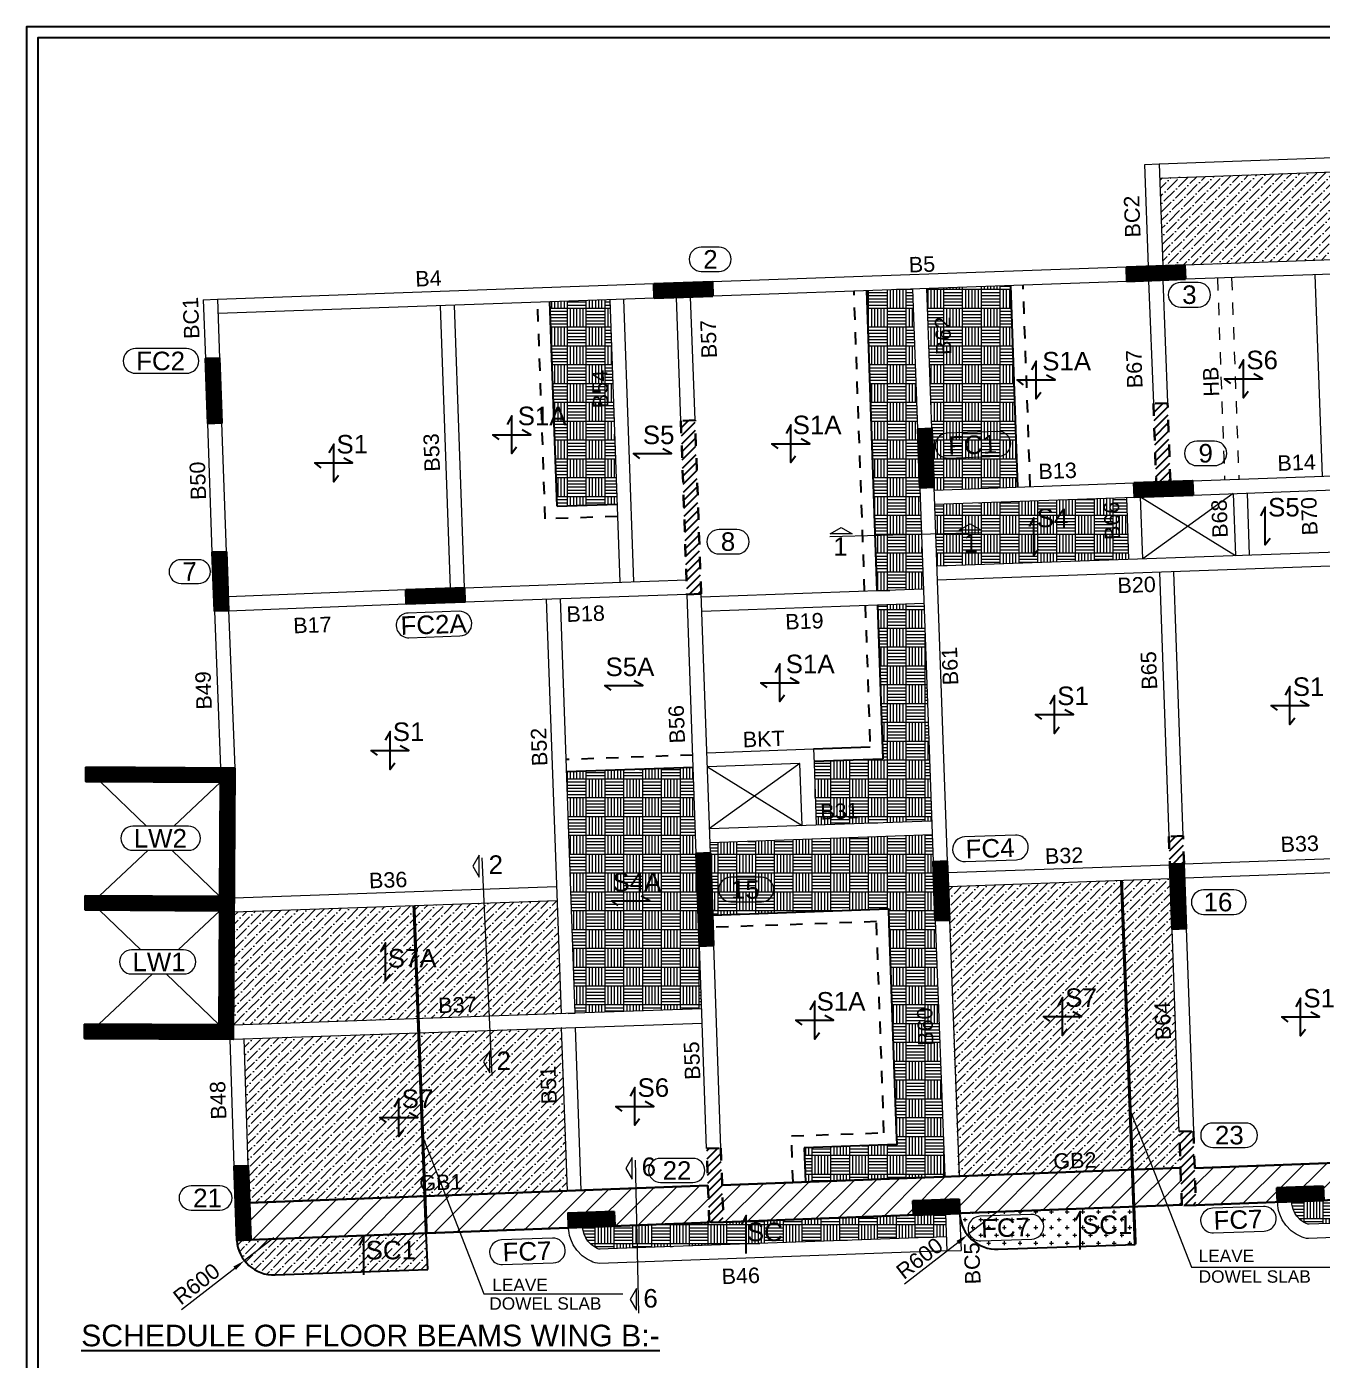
# Model space of a CAD drawing. Header units: millimetres. Extents: x 35733 to 123434, y 0 to 53631.
# Drawn here: x 47323 to 68310, y 32036 to 53631 of the extents above; entities that cross this region are included whole.
import ezdxf
from ezdxf.enums import TextEntityAlignment as Align

# ---------------------------------------------------------------- set-up
doc = ezdxf.new("R2010")
doc.units = ezdxf.units.MM
doc.header["$LTSCALE"] = 100
doc.linetypes.add('Hidden', pattern=[4, 2, -2])
for name, color, linetype, lineweight in [('BEAM', 191, 'Continuous', 20), ('BEAM NO (H)', 121, 'Continuous', 20), ('BEAM NO (V)', 121, 'Continuous', 20), ('COL HATCH', 67, 'Continuous', 25), ('colno', 11, 'Continuous', 15), ('COLUMN', 84, 'Continuous', 30), ('DIM', 8, 'Continuous', 13), ('GIRDER BEAM', 4, 'Continuous', 30), ('HATCH', 251, 'Continuous', 9), ('HATCH LIGHT_MOFA', 253, 'Continuous', 0), ('HATCH_LIGHT_MOFA', 251, 'Continuous', 0), ('MAIN TEXT', 6, 'Continuous', 25), ('PARAPET MOFA', 240, 'Continuous', 25), ('sec', 2, 'Continuous', 13), ('SLAB', 1, 'Continuous', 25), ('SLAB MARK', 241, 'Continuous', 25), ('SLAB NO', 52, 'Continuous', 25), ('SUNK', 251, 'Continuous', 0), ('TEXT', 255, 'Continuous', 25), ('void', 45, 'Continuous', 18)]:
    doc.layers.add(name, color=color, linetype=linetype, lineweight=lineweight)
doc.styles.add('ARIAL', font='arial.ttf')
doc.dimstyles.new('100', dxfattribs={"dimscale": 100, "dimtxt": 2.5, "dimasz": 2, "dimexe": 0.5, "dimexo": 0.5, "dimgap": 0.5, "dimtad": 1, "dimdec": 0, "dimzin": 3, "dimdsep": 46, "dimtxsty": 'ARIAL', "dimblk1": 'OBLIQUE', "dimblk2": 'OBLIQUE', "dimcen": 0, "dimdle": 1, "dimclrd": 256, "dimclre": 256, "dimclrt": 7, "dimadec": 0, "dimazin": 0, "dimtfac": 1, "dimtdec": 0, "dimtmove": 0, "dimatfit": 3, "dimfxl": 1, "dimtolj": 1, "dimtzin": 0, "dimlwd": -1, "dimlwe": -1, "dimarcsym": 0})
doc.dimstyles.new('SBC-50', dxfattribs={"dimscale": 50, "dimtxt": 2, "dimasz": 2, "dimexe": 0.5, "dimexo": 0.5, "dimgap": 0.5, "dimtad": 1, "dimdec": 0, "dimzin": 3, "dimdsep": 46, "dimtxsty": 'ARIAL', "dimblk1": 'OBLIQUE', "dimblk2": 'OBLIQUE', "dimcen": 0, "dimdle": 1, "dimclrd": 256, "dimclre": 256, "dimclrt": 7, "dimadec": 0, "dimazin": 0, "dimtfac": 1, "dimtdec": 0, "dimtmove": 0, "dimatfit": 3, "dimfxl": 1, "dimtolj": 1, "dimtzin": 0, "dimlwd": -1, "dimlwe": -1, "dimarcsym": 0})
pattern_1 = [(45, (2326665.19, -1813850.84), (50.5139407, 185.2177825), [238.125, -47.625, 0, -47.625])]
pattern_2 = [(44.6854249, (2573225.71, 219193.704), (-10.04716808, 10.15810365), [])]
pattern_3 = [(44.684425, (2562249.75, 202881.703), (-10.0469908, 10.15827899), [])]
pattern_4 = [(45, (386461.065, 98726.835), (-10.60660172, 10.60660172), [])]
pattern_5 = [(45, (340174.65, 222026.79), (-67.351921, 67.351921), [])]

# ---------------------------------------------------------------- blocks, each defined once
blk = doc.blocks.new('222')
at = {"layer": 'COL HATCH', "lineweight": 0}
h = blk.add_hatch(dxfattribs=at)
h.set_pattern_fill('ANSI31', color=256, scale=4.5, angle=359.6854)
h.set_pattern_definition(pattern_2)
h.paths.add_polyline_path([(3256021, 373843), (3256970, 373877), (3256978, 373647), (3256029, 373613)])
h = blk.add_hatch(dxfattribs=at)
h.set_pattern_fill('ANSI31', color=256, scale=4.5, angle=359.6854)
h.set_pattern_definition(pattern_2)
h.paths.add_polyline_path([(3248366, 373572), (3249315, 373605), (3249323, 373375), (3248374, 373342)])
h = blk.add_hatch(dxfattribs=at)
h.set_pattern_fill('ANSI31', color=256, scale=4.5, angle=359.6854)
h.set_pattern_definition(pattern_2)
h.paths.add_polyline_path([(3256144, 370351), (3257094, 370384), (3257102, 370154), (3256152, 370121)])
h = blk.add_hatch(dxfattribs=at)
h.set_pattern_fill('ANSI31', color=256, scale=4.5, angle=359.6844)
h.set_pattern_definition(pattern_3)
h.paths.add_polyline_path([(3241445, 369237), (3241215, 369229), (3241249, 368279), (3241478, 368287)])
h = blk.add_hatch(dxfattribs=at)
h.set_pattern_fill('ANSI31', color=256, scale=4.5, angle=359.6844)
h.set_pattern_definition(pattern_3)
h.paths.add_polyline_path([(3241338, 363653), (3239158, 363665), (3239157, 363435), (3241337, 363423), (3241326, 361573), (3239146, 361585), (3239145, 361355), (3241555, 361342), (3241579, 365732), (3239169, 365745), (3239168, 365515), (3241348, 365503)])
h = blk.add_hatch(dxfattribs=at)
h.set_pattern_fill('ANSI31', color=256, scale=4.5, angle=359.6854)
h.set_pattern_definition(pattern_2)
h.paths.add_polyline_path([(3249106, 362851), (3249336, 362859), (3249283, 364358), (3249053, 364350)])
h = blk.add_hatch(dxfattribs=at)
h.set_pattern_fill('ANSI31', color=256, scale=4.5, angle=359.6854)
h.set_pattern_definition([(44.6854249, (2580880.555, 219468.954), (-10.04716808, 10.15810365), [])])
h.paths.add_polyline_path([(3256761, 363126), (3256991, 363135), (3256954, 364184), (3256724, 364176)])
h = blk.add_hatch(dxfattribs=at)
h.set_pattern_fill('ANSI31', color=256, scale=4.5, angle=359.6844)
h.set_pattern_definition(pattern_3)
h.paths.add_polyline_path([(3241798, 359293), (3241568, 359285), (3241610, 358085), (3241840, 358094)])
at = {"layer": 'COLUMN'}
for p, q in [((3256021, 373843, 0), (3256970, 373877, 0)), ((3256029, 373613, 0), (3256021, 373843, 0)), ((3256970, 373877, 0), (3256978, 373647, 0)), ((3248366, 373572, 0), (3249315, 373605, 0)), ((3249315, 373605, 0), (3249323, 373375, 0)), ((3256978, 373647, 0), (3256029, 373613, 0)), ((3248374, 373342, 0), (3248366, 373572, 0)), ((3249323, 373375, 0), (3248374, 373342, 0)), ((3249283, 364358, 0), (3249053, 364350, 0)), ((3249053, 364350, 0), (3249106, 362851, 0)), ((3249336, 362859, 0), (3249283, 364358, 0)), ((3249106, 362851, 0), (3249336, 362859, 0))]:
    blk.add_line(p, q, dxfattribs=at)
for points, elevation in [([(3256144, 370351), (3257094, 370384), (3257102, 370154), (3256152, 370121)], -11196), ([(3241215, 369229), (3241445, 369237), (3241478, 368287), (3241249, 368279)], -11196), ([(3256761, 363126), (3256991, 363135), (3256954, 364184), (3256724, 364176)], 0), ([(3241568, 359285), (3241797, 359293), (3241840, 358094), (3241610, 358085)], -11197)]:
    blk.add_lwpolyline(points, close=True, dxfattribs=dict(at, elevation=elevation))
at = {"layer": 'COLUMN', "elevation": -11198}
blk.add_lwpolyline([(3241338, 363653), (3239158, 363665), (3239157, 363435), (3241337, 363423), (3241326, 361573), (3239146, 361585), (3239145, 361355), (3241555, 361342), (3241579, 365732), (3239169, 365745), (3239168, 365515), (3241348, 365503), (3241338, 363653), (3239158, 363665), (3239157, 363435), (3241337, 363423)], dxfattribs=at)
blk = doc.blocks.new('888')
at = {"layer": 'COL HATCH'}
h = blk.add_hatch(dxfattribs=at)
h.set_pattern_fill('ANSI31', color=256, scale=120)
h.set_pattern_definition(pattern_4)
h.paths.add_polyline_path([(3241334, 372371), (3241104, 372363), (3241141, 371313), (3241371, 371322)])
h = blk.add_hatch(dxfattribs=at)
h.set_pattern_fill('ANSI31', color=256, scale=120)
h.set_pattern_definition([(45, (386470.925, 98448.862), (-10.60660172, 10.60660172), [])])
h.paths.add_polyline_path([(3252871, 371230), (3252642, 371222), (3252675, 370273), (3252905, 370281)])
h = blk.add_hatch(dxfattribs=at)
h.set_pattern_fill('ANSI31', color=256, scale=120)
h.set_pattern_definition(pattern_4)
h.paths.add_polyline_path([(3244349, 368619), (3245298, 368653), (3245306, 368423), (3244357, 368390)])
h = blk.add_hatch(dxfattribs=at)
h.set_pattern_fill('ANSI31', color=256, scale=120)
h.set_pattern_definition([(45, (386470.814, 98452.008), (-10.60660172, 10.60660172), [])])
h.paths.add_polyline_path([(3253120, 364223), (3253154, 363273), (3252924, 363265), (3252890, 364215)])
h = blk.add_hatch(dxfattribs=at)
h.set_pattern_fill('ANSI31', color=256, scale=120)
h.set_pattern_definition([(45, (382981.92, 88607.728), (-10.60660172, 10.60660172), [])])
h.paths.add_polyline_path([(3258460, 358934), (3259209, 358961), (3259218, 358731), (3258468, 358704)])
h = blk.add_hatch(dxfattribs=at)
h.set_pattern_fill('ANSI31', color=256, scale=120)
h.set_pattern_definition([(45, (377086.21, 88398.601), (-10.60660172, 10.60660172), [])])
h.paths.add_polyline_path([(3252564, 358725), (3253314, 358752), (3253322, 358522), (3252572, 358495)])
h = blk.add_hatch(dxfattribs=at)
h.set_pattern_fill('ANSI31', color=256, scale=120)
h.set_pattern_definition([(45, (371499.723, 88200.443), (-10.60660172, 10.60660172), [])])
h.paths.add_polyline_path([(3246978, 358527), (3247727, 358553), (3247735, 358324), (3246986, 358297)])
at = {"layer": 'COLUMN', "color": 2}
for points, elevation in [([(3241104, 372363), (3241334, 372371), (3241371, 371322), (3241141, 371313)], -11196), ([(3252642, 371222), (3252871, 371230), (3252905, 370281), (3252675, 370273)], -11196), ([(3244349, 368619), (3245298, 368653), (3245306, 368423), (3244357, 368390)], -11196), ([(3253120, 364223), (3253154, 363273), (3252924, 363265), (3252890, 364215)], -11196), ([(3259209, 358961), (3258460, 358934), (3258468, 358704), (3259218, 358731)], 0), ([(3253314, 358752), (3252564, 358725), (3252572, 358495), (3253322, 358522)], 0), ([(3247727, 358553), (3246978, 358527), (3246986, 358297), (3247735, 358324)], 0)]:
    blk.add_lwpolyline(points, close=True, dxfattribs=dict(at, elevation=elevation))
blk = doc.blocks.new('22')
at = {"layer": 'COL HATCH', "ltscale": 0.001}
h = blk.add_hatch(dxfattribs=at)
h.set_pattern_fill('ANSI31', color=99, scale=30, style=0)
h.set_pattern_definition([(45, (363660.48, 226028.7), (-67.351921, 67.351921), [])])
h.paths.add_polyline_path([(3279685, 374686), (3279576, 374682), (3279584, 374452), (3279693, 374456)])
h = blk.add_hatch(dxfattribs=at)
h.set_pattern_fill('ANSI31', color=99, scale=30, style=0)
h.set_pattern_definition(pattern_5)
h.paths.add_polyline_path([(3256504, 370363), (3256734, 370371), (3256689, 371644), (3256459, 371636)])
h = blk.add_hatch(dxfattribs=at)
h.set_pattern_fill('ANSI31', color=99, scale=30, style=0)
h.set_pattern_definition(pattern_5)
h.paths.add_polyline_path([(3248904, 368544), (3249134, 368552), (3249034, 371365), (3248805, 371357)])
h = blk.add_hatch(dxfattribs=at)
h.set_pattern_fill('ANSI31', color=99, scale=30, style=0)
h.set_pattern_definition([(45, (340395.37, 215839.33), (-67.351921, 67.351921), [])])
h.paths.add_polyline_path([(3256725, 364176), (3256955, 364184), (3256939, 364634), (3256709, 364625)])
h = blk.add_hatch(dxfattribs=at)
h.set_pattern_fill('ANSI31', color=99, scale=30, style=0)
h.set_pattern_definition(pattern_5)
h.paths.add_polyline_path([(3256878, 359848), (3257107, 359856), (3257150, 358657), (3256920, 358649)])
h = blk.add_hatch(dxfattribs=at)
h.set_pattern_fill('ANSI31', color=99, scale=30, style=0)
h.set_pattern_definition(pattern_5)
h.paths.add_polyline_path([(3249223, 359573), (3249452, 359581), (3249495, 358382), (3249265, 358374)])
at = {"layer": 'COLUMN', "linetype": 'Hidden'}
for p, q in [((3249034, 371365, 0), (3248805, 371357, 0)), ((3248805, 371357, 0), (3248904, 368544, 0)), ((3249134, 368552, 0), (3249034, 371365, 0)), ((3249223, 359573, 0), (3249452, 359581, 0)), ((3249265, 358374, 0), (3249223, 359573, 0)), ((3249452, 359581, 0), (3249495, 358382, 0)), ((3249495, 358382, 0), (3249265, 358374, 0))]:
    blk.add_line(p, q, dxfattribs=at)
at = {"layer": 'COLUMN'}
blk.add_line((3248904, 368544, 0), (3249134, 368552, 0), dxfattribs=at)
at = {"layer": 'COLUMN', "linetype": 'Hidden'}
for points, elevation in [([(3279685, 374686), (3279576, 374682), (3279584, 374452), (3279693, 374456)], -11196), ([(3256504, 370363), (3256734, 370371), (3256689, 371644), (3256459, 371636)], -11196), ([(3256725, 364176), (3256955, 364184), (3256939, 364634), (3256709, 364625)], 0), ([(3256878, 359848), (3257107, 359856), (3257150, 358657), (3256920, 358649)], 0)]:
    blk.add_lwpolyline(points, close=True, dxfattribs=dict(at, elevation=elevation))
blk = doc.blocks.new('_Oblique')
at = {"color": 0, "linetype": 'ByBlock', "lineweight": -2}
blk.add_line((-0.5, -0.5), (0.5, 0.5), dxfattribs=at)
blk = doc.blocks.new('*D88')
at = {"layer": 'Defpoints', "color": 0, "transparency": 16777216}
for p in [(51325, 34021, -5360), (50851, 33652, -5360)]:
    blk.add_point(p, dxfattribs=at)
at = {"layer": 'DIM', "transparency": 16777216}
for p, q in [((51325, 34021), (50851, 33652)), ((49831, 32859), (50693, 33529))]:
    blk.add_line(p, q, dxfattribs=at)
blk.add_solid([(50672, 33555), (50713, 33502), (50851, 33652)], dxfattribs=at)
at = {"layer": 'DIM', "color": 7, "transparency": 16777216, "insert": (50074, 33273), "char_height": 250, "attachment_point": 5, "rotation": 37.8544, "style": 'ARIAL'}
blk.add_mtext('\\A1;R600', dxfattribs=at)
blk = doc.blocks.new('*D90')
at = {"layer": 'Defpoints', "color": 0, "transparency": 16777216}
for p in [(63038, 34436, -5360), (62563, 34067, -5360)]:
    blk.add_point(p, dxfattribs=at)
at = {"layer": 'DIM', "transparency": 16777216}
for p, q in [((63038, 34436), (62563, 34067)), ((61544, 33275), (62405, 33944))]:
    blk.add_line(p, q, dxfattribs=at)
blk.add_solid([(62384, 33971), (62425, 33918), (62563, 34067)], dxfattribs=at)
at = {"layer": 'DIM', "color": 7, "transparency": 16777216, "insert": (61786, 33688), "char_height": 250, "attachment_point": 5, "rotation": 37.8544, "style": 'ARIAL'}
blk.add_mtext('\\A1;R600', dxfattribs=at)

msp = doc.modelspace()

# ---------------------------------------------------------------- hatches: boundary and pattern name
h = msp.add_hatch()
h.set_pattern_fill('ANSI31', color=256)
h.paths.add_polyline_path([(60127.5, 40701.8), (60112.5, 41123.5), (60810, 41148.2), (60825, 40726.6)], flags=9)
at = {"layer": 'GIRDER BEAM', "lineweight": 20}
h = msp.add_hatch(dxfattribs=at)
h.set_pattern_fill('ANSI31', color=150, scale=2000)
h.set_pattern_definition([(45, (-343744.44, 277880.2), (-176.7767, 176.7767), [])])
h.paths.add_polyline_path([(66242.3, 35150), (73667.1, 35430.2), (73689.5, 34830.7), (66264.8, 34550.4)])
h = msp.add_hatch(dxfattribs=at)
h.set_pattern_fill('ANSI31', color=150, scale=2000)
h.set_pattern_definition([(45, (-351399.25, 277604.96), (-176.7767, 176.7767), [])])
h.paths.add_polyline_path([(58588.7, 34874.8), (66012.3, 35155), (66034.3, 34555.4), (58609.9, 34275.2)])
h = msp.add_hatch(dxfattribs=at)
h.set_pattern_fill('ANSI31', color=150, scale=2000)
h.set_pattern_definition([(45, (-359054.22, 277316.55), (-176.7767, 176.7767), [])])
h.paths.add_polyline_path([(50933.7, 34586.4), (58357.4, 34866.6), (58380, 34267), (50955, 33986.8)])
at = {"layer": 'HATCH'}
h = msp.add_hatch(dxfattribs=at)
h.set_pattern_fill('CROSS', color=256, scale=20, style=0)
h.set_pattern_definition([(0, (-3246746.24, 1806599.51), (127, 127), [63.5, -190.5]), (90, (-3246714.5, 1806567.76), (-127, 127), [63.5, -190.5])])
edge = h.paths.add_edge_path()
edge.add_line((65256.3, 34526), (62436.9, 34414.9))
edge.add_arc((63037.2, 34435.3), 600.7, 181.94377, 270.03484)
edge.add_line((63037.6, 33834.6), (65279.4, 33913.8))
edge.add_line((65279.4, 33913.8), (65256.3, 34526))
at = {"layer": 'HATCH LIGHT_MOFA'}
h = msp.add_hatch(dxfattribs=at)
h.set_pattern_fill('ANSI36', color=256, scale=30)
h.set_pattern_definition(pattern_1)
h.paths.add_polyline_path([(73098.9, 51443.3), (65676.7, 51180), (65727.2, 49760.9), (73149.4, 50024.2)])
h = msp.add_hatch(dxfattribs=at)
h.set_pattern_fill('ANSI36', color=256, scale=30)
h.set_pattern_definition(pattern_1)
h.paths.add_polyline_path([(65846.5, 39831.8), (62249.3, 39704.1), (62414.4, 35023.3), (66011.7, 35150.9)])
h = msp.add_hatch(dxfattribs=at)
h.set_pattern_fill('ANSI36', color=256, scale=30)
h.paths.add_polyline_path([(53596.3, 39399.1), (50681.4, 39296.9), (50671.4, 37465.2), (53665.4, 37569.5)])
h.paths.add_polyline_path([(55913.8, 39480.3), (54730.6, 39438.8), (54812.4, 37609.4), (55979.2, 37650.1)])
h.paths.add_polyline_path([(54730.6, 39438.8), (53596.3, 39399.1), (53665.4, 37569.5), (54812.4, 37609.4)])
h.paths.add_polyline_path([(53094.3, 38314.6), (54042.1, 38314.6), (54042.1, 38780), (53094.3, 38780)], flags=9)
h.paths.add_polyline_path([(53931.3, 37586.2), (54680, 37612.8), (54666.4, 37995.7), (53917.7, 37969.2)], flags=24)
h = msp.add_hatch(dxfattribs=at)
h.set_pattern_fill('ANSI36', color=256, scale=30)
h.set_pattern_definition([(45, (13951.06, 8288.88), (50.51394, 185.21778), [238.125, -47.625, 0, -47.625])])
h.paths.add_polyline_path([(55981.5, 37419.9), (50847.3, 37242.8), (50933.7, 34586.5), (56075.1, 34780.7)])
h = msp.add_hatch(dxfattribs=at)
h.set_pattern_fill('ANSI36', color=256, scale=30)
edge = h.paths.add_edge_path()
edge.add_line((53796.6, 34094), (50725.5, 33978.6))
edge.add_arc((51325.5, 34020.6), 601.4, 184.00179, 193.52808)
edge.add_arc((51325.5, 34020.6), 601.4, 193.52808, 213.34502)
edge.add_arc((51325.5, 34020.6), 601.4, 213.34502, 242.68825)
edge.add_arc((51325.5, 34020.6), 601.4, 242.68825, 262.50519)
edge.add_arc((46102.1, 232915.4), 199557.5, 271.477357, 272.216113)
edge.add_line((53818.7, 33507.2), (53796.6, 34094))
at = {"layer": 'HATCH_LIGHT_MOFA'}
h = msp.add_hatch(dxfattribs=at)
h.set_pattern_fill('AR-PARQ1', color=256)
h.paths.add_polyline_path([(61675.6, 49387.3), (60926.7, 49360.7), (61099.4, 44493.8), (61848.3, 44520.6)])
h = msp.add_hatch(dxfattribs=at)
h.set_pattern_fill('AR-PARQ1', color=256)
h.paths.add_polyline_path([(63264.2, 49439.7), (61905.9, 49391.5), (62022.6, 46128), (63379.9, 46176.5)])
h = msp.add_hatch(dxfattribs=at)
h.set_pattern_fill('AR-PARQ1', color=256)
edge = h.paths.add_edge_path()
edge.add_line((55799.4, 49174.9), (55916.8, 45866.4))
edge.add_line((55916.8, 45866.4), (56885.6, 45900.7))
edge.add_line((56885.6, 45900.7), (56768.3, 49209.2))
edge.add_line((56768.3, 49209.2), (55799.4, 49174.8))
h = msp.add_hatch(dxfattribs=at)
h.set_pattern_fill('AR-PARQ1', color=256)
h.paths.add_polyline_path([(62029.8, 45898.1), (65136.4, 46009.1), (65171.9, 45006.7), (62064.2, 44901.7)])
h = msp.add_hatch(dxfattribs=at)
h.set_pattern_fill('AR-PARQ1', color=256)
h.paths.add_polyline_path([(61981.4, 40772.8), (61856.6, 44290.7), (61104.8, 44264), (61193.1, 41775.4), (60075.2, 41735.8), (60076.3, 41705.8), (60111.8, 40706.4)])
h = msp.add_hatch(dxfattribs=at)
h.set_pattern_fill('AR-PARQ1', color=256)
h.paths.add_polyline_path([(58118.8, 41636.4), (56069.4, 41563.7), (56208.1, 37658.8), (58257.4, 37731.5)])
h = msp.add_hatch(dxfattribs=at)
h.set_pattern_fill('AR-PARQ1', color=256)
h.paths.add_polyline_path([(58433.5, 39246), (61281.7, 39347.1), (61417.1, 35529.5), (59917.7, 35476.4), (59938.4, 34925.7), (62195.2, 35010.9), (62038.7, 39158.3), (61989.4, 40542.9), (58392, 40415.3)])
at = {"layer": 'SUNK', "true_color": 0x636466, "transparency": 33554648}
h = msp.add_hatch(dxfattribs=at)
h.set_pattern_fill('AR-PARQ1', color=251, angle=270)
h.set_pattern_definition([(7e-11, (-3118976.24, -329598.38), (304.8, 304.8), [304.8, -304.8]), (7e-11, (-3118976.24, -329649.18), (304.8, 304.8), [304.8, -304.8]), (7e-11, (-3118976.24, -329699.98), (304.8, 304.8), [304.8, -304.8]), (7e-11, (-3118976.24, -329750.78), (304.8, 304.8), [304.8, -304.8]), (7e-11, (-3118976.24, -329801.58), (304.8, 304.8), [304.8, -304.8]), (7e-11, (-3118976.24, -329852.38), (304.8, 304.8), [304.8, -304.8]), (7e-11, (-3118976.24, -329903.18), (304.8, 304.8), [304.8, -304.8]), (270, (-3118671.44, -329598.38), (-304.8, -304.8), [304.8, -304.8]), (270, (-3118620.64, -329598.38), (-304.8, -304.8), [304.8, -304.8]), (270, (-3118569.84, -329598.38), (-304.8, -304.8), [304.8, -304.8]), (270, (-3118519.04, -329598.38), (-304.8, -304.8), [304.8, -304.8]), (270, (-3118468.24, -329598.38), (-304.8, -304.8), [304.8, -304.8]), (270, (-3118417.44, -329598.38), (-304.8, -304.8), [304.8, -304.8]), (270, (-3118366.64, -329598.38), (-304.8, -304.8), [304.8, -304.8])])
h.paths.add_polyline_path([(73703.6, 34441.4), (73690.4, 34810.1), (73172.4, 34791.7), (73172.3, 34794.7), (70095, 34678.6), (69865, 34670.4), (67816.1, 34593.1), (67816.5, 34583.2), (67817.8, 34567.4), (67821.5, 34540.7), (67825.9, 34519.2), (67837, 34481.4), (67864.1, 34420.8), (67897.9, 34369.8), (67957.8, 34308.4), (68004.9, 34275), (68047.5, 34252.8), (68062.3, 34246.7), (68077.8, 34241.4), (68083.9, 34240.2), (68088, 34239.9)])
h = msp.add_hatch(dxfattribs=at)
h.set_pattern_fill('AR-PARQ1', color=251, angle=270)
h.set_pattern_definition([(7e-11, (-3130461.28, -330001.77), (304.8, 304.8), [304.8, -304.8]), (7e-11, (-3130461.28, -330052.57), (304.8, 304.8), [304.8, -304.8]), (7e-11, (-3130461.28, -330103.37), (304.8, 304.8), [304.8, -304.8]), (7e-11, (-3130461.28, -330154.17), (304.8, 304.8), [304.8, -304.8]), (7e-11, (-3130461.28, -330204.97), (304.8, 304.8), [304.8, -304.8]), (7e-11, (-3130461.28, -330255.77), (304.8, 304.8), [304.8, -304.8]), (7e-11, (-3130461.28, -330306.57), (304.8, 304.8), [304.8, -304.8]), (270, (-3130156.48, -330001.77), (-304.8, -304.8), [304.8, -304.8]), (270, (-3130105.68, -330001.77), (-304.8, -304.8), [304.8, -304.8]), (270, (-3130054.88, -330001.77), (-304.8, -304.8), [304.8, -304.8]), (270, (-3130004.08, -330001.77), (-304.8, -304.8), [304.8, -304.8]), (270, (-3129953.28, -330001.77), (-304.8, -304.8), [304.8, -304.8]), (270, (-3129902.48, -330001.77), (-304.8, -304.8), [304.8, -304.8]), (270, (-3129851.68, -330001.77), (-304.8, -304.8), [304.8, -304.8])])
h.paths.add_polyline_path([(62218.6, 34038), (62205.3, 34406.7), (61687.3, 34388.3), (61687.2, 34391.3), (58609.9, 34275.2), (58380, 34267), (56331.1, 34189.7), (56331.4, 34179.8), (56332.7, 34164), (56336.4, 34137.3), (56340.8, 34115.8), (56351.9, 34078), (56379, 34017.5), (56412.9, 33966.4), (56472.8, 33905), (56519.9, 33871.6), (56562.5, 33849.4), (56577.3, 33843.3), (56592.7, 33838), (56598.8, 33836.8), (56603, 33836.5)])

# ---------------------------------------------------------------- linework, layer by layer
at = {"color": 5}
msp.add_lwpolyline([(123434.4, 0), (123434.4, 53630.7), (47323, 53630.7), (47323, 0)], close=True, dxfattribs=at)
at = {"color": 6}
msp.add_lwpolyline([(123254.4, 180), (123254.4, 53450.8), (47503, 53450.8), (47503, 180)], close=True, dxfattribs=at)
at = {"color": 5, "const_width": 50}
for points, elevation in [([(65057.1, 39803.9), (65279.4, 33913.8)], -5360.4), ([(53596.3, 39399.1), (53796.6, 34094)], 5835.6)]:
    msp.add_lwpolyline(points, dxfattribs=dict(at, elevation=elevation))
at = {"layer": 'BEAM'}
for p, q in [((65666.8, 51410.1, 5835.6), (73090.8, 51673.4, 5835.6)), ((65675, 51180.2, 5835.6), (73098.9, 51443.6, 5835.6)), ((72790.6, 50007.7, 5835.6), (66084.8, 49769.9, 5835.6)), ((65135.4, 49736.2, 5835.6), (58430.1, 49498.4, 5835.6)), ((72798.7, 49777.9, 5835.6), (66093, 49540, 5835.6)), ((57480.7, 49464.7, 5835.6), (50414.7, 49213.7, 5835.6)), ((65143.6, 49506.3, 5835.6), (58438.3, 49268.5, 5835.6)), ((65496.6, 49518, -5360.4), (65574.4, 47528.5, -5360.4)), ((65726.4, 49527, -5360.4), (65804.2, 47537.5, -5360.4)), ((68190.5, 49614.4, -5360.4), (68306.2, 46352.3, -5360.4)), ((57919.5, 47249.9, 5835.6), (57848.6, 49247.6, 5835.6)), ((58149.3, 47258.1, 5835.6), (58078.5, 49255.7, 5835.6)), ((61756.5, 47115, -5360.4), (61676, 49383.3, -5360.4)), ((61986.3, 47123.2, -5360.4), (61905.9, 49391.5, -5360.4)), ((50184.7, 49209.9, 5835.6), (50414.6, 49218, 5835.6)), ((50184.7, 49209.9, 5835.6), (50218.6, 48255.9, 5835.6)), ((50414.6, 49218, 5835.6), (50448.4, 48264.1, 5835.6)), ((57488.8, 49234.8, 5835.6), (50422.9, 48983.8, 5835.6)), ((50329.8, 45121.9, -5360.4), (50255.8, 47206.6, -5360.4)), ((50559.7, 45130, -5360.4), (50485.7, 47214.8, -5360.4)), ((66208.5, 46277.3, -5360.4), (73274.4, 46530.5, -5360.4)), ((62021.6, 46127.9, 5835.6), (65259.1, 46243.7, 5835.6)), ((66216.8, 46047.5, -5360.4), (73282.7, 46300.6, -5360.4)), ((61790.1, 46165.6, -5360.4), (62005, 40107.8, -5360.4)), ((62020, 46173.8, -5360.4), (62234.9, 40115.9, -5360.4)), ((62029.8, 45898.1, 5835.6), (65267.3, 46013.8, 5835.6)), ((53462.6, 44512.5, -5360.4), (50584.7, 44398.9, -5360.4)), ((54412.9, 44546.3, -5360.4), (58010.6, 44674.4, -5360.4)), ((61847.1, 44520.5, 5835.6), (58251, 44392.9, 5835.6)), ((53471.7, 44282.7, -5360.4), (50593.8, 44169, -5360.4)), ((54421.1, 44316.4, -5360.4), (58018.8, 44444.6, -5360.4)), ((58168, 40243.3, 5835.6), (58019.3, 44436.7, 5835.6)), ((58397.9, 40251.4, 5835.6), (58249.2, 44444.8, 5835.6)), ((61855.3, 44290.6, 5835.6), (58259.1, 44163.1, 5835.6)), ((50363.5, 44171.5, -5360.4), (50464, 41626.4, -5360.4)), ((50593.3, 44180.6, -5360.4), (50694.3, 41625.2, -5360.4)), ((66068.7, 40077.1, 5835.6), (69666, 40205, 5835.6)), ((66076.8, 39847.2, 5835.6), (69674.1, 39975.1, 5835.6)), ((50682.7, 39527.1, 5835.6), (55905.8, 39710.1, 5835.6)), ((50681.4, 39296.9, 5835.6), (55913.8, 39480.3, 5835.6)), ((62038.7, 39157.8, -5360.4), (62195.2, 35010.9, -5360.4)), ((62268.6, 39166.5, -5360.4), (62425.1, 35019.6, -5360.4)), ((58337.6, 35466.3, 5835.6), (58221.4, 38744.4, 5835.6)), ((58567.5, 35474.4, 5835.6), (58451.2, 38752.5, 5835.6)), ((50682.6, 35178.2, -5361.4), (50617.5, 37235.5, -5361.4)), ((50912.5, 35185.4, -5361.4), (50847.3, 37242.8, -5361.4)), ((73703.6, 34441.4, 5835.6), (68076.7, 34239.5, 5835.6)), ((73711.8, 34211.6, 5835.6), (68085, 34009.7, 5835.6)), ((62218.6, 34038, 5835.6), (56591.7, 33836.1, 5835.6)), ((62226.8, 33808.2, 5835.6), (56599.9, 33606.3, 5835.6)), ((62226.8, 33808.2, 5835.6), (62458.1, 33817, 5835.6))]:
    msp.add_line(p, q, dxfattribs=at)
at = {"layer": 'BEAM', "linetype": 'Hidden'}
for p, q in [((66611.7, 49558.4, 5835.6), (66727.4, 46296, 5835.6)), ((66841.5, 49566.6, 5835.6), (66957.3, 46304.2, 5835.6))]:
    msp.add_line(p, q, dxfattribs=at)
at = {"layer": 'BEAM', "ltscale": 50}
for points, elevation in [([(65495.5, 49749), (65436.8, 51401.6), (65666.6, 51409.8), (65725.3, 49757.1)], 5835.6), ([(54020.8, 49111.5), (54183.1, 44537.9)], 5835.6), ([(54412.9, 44546), (54250.7, 49119.6)], 5835.6), ([(56768.3, 49209.2), (56930.7, 44635.9)], 5835.6), ([(57160.5, 44644.1), (56998.1, 49217.4)], 5835.6), ([(66865.9, 46070.7), (66901.4, 45069.9)], 5835.6), ([(67131.8, 45078), (67096.3, 46079)], 5835.6), ([(62065, 44898.1), (69489.6, 45161.8), (69497.8, 44931.7), (62073.2, 44668)], 5835.6), ([(65672.6, 44795.9), (65672.6, 44795.9), (65824.3, 40518.6)], 5835.6), ([(65939.2, 40522.6), (66054.1, 40526.7), (65902.4, 44804)], 5835.6), ([(55739.9, 44363.2), (55979.2, 37650)], 5835.6), ([(56094.1, 37654.1), (56209, 37658.2), (55969.8, 44371.3)], 5835.6), ([(62241.3, 39934), (65839, 40061.8)], 5835.6), ([(65847.2, 39832), (62249.5, 39704.1)], 5835.6), ([(65992.5, 35741.5), (65992.2, 35741.5), (65875.8, 39019.6), (65876, 39019.6)], 5835.6), ([(66105.9, 39027.7), (66106.1, 39027.8), (66222.5, 35749.7)], 5835.6), ([(56207.4, 37658), (50671.4, 37465.2)], -5362.4), ([(58257.4, 37727.1), (56207.4, 37658.2), (56207.4, 37658.1)], -5362.4), ([(50670.1, 37235.2), (50670.1, 37235.2), (56215.6, 37428.2)], -5362.4), ([(55985.9, 37420), (55981.5, 37419.9), (56076.1, 34780.7), (56191, 34784.8)], -5362.4), ([(56305.9, 34788.9), (56211.4, 37428)], -5362.4), ([(56215.5, 37428.2), (56215.6, 37428), (58265.6, 37497.3)], -5362.4)]:
    msp.add_lwpolyline(points, dxfattribs=dict(at, elevation=elevation))
at = {"layer": 'BEAM', "elevation": 5835.6}
for points in [[(65136.4, 46009.1), (65171.9, 45008.5)], [(65402.3, 45016.7), (65366.8, 46017.3)], [(58340.3, 41874.4), (60068.2, 41935.7)], [(60067.8, 41935.7), (60076.3, 41705.8), (60111.8, 40706.4)], [(59847.1, 41697.7), (58348.5, 41644.5)], [(59882.5, 40698.3), (59847.1, 41697.7)], [(58383.9, 40645.1), (61981.4, 40772.8)], [(61989.4, 40542.9), (58392, 40415.3)], [(68085, 34009.7), (68053.9, 34011.6), (68017.6, 34018.9), (67981.1, 34031.4), (67950.3, 34044.2), (67884.8, 34078.2), (67807.8, 34132.8), (67718.2, 34224.7), (67661.9, 34309.6), (67620.7, 34401.7), (67602.5, 34463.6), (67594.6, 34501.9), (67589.1, 34542.3), (67586.9, 34569.2), (67585.7, 34597.5)], [(68099.3, 34239.2), (68083.9, 34240.2), (68077.8, 34241.4), (68062.3, 34246.7), (68047.5, 34252.8), (68004.9, 34275), (67957.8, 34308.4), (67897.9, 34369.8), (67864.1, 34420.8), (67837, 34481.4), (67825.9, 34519.2), (67821.5, 34540.7), (67817.8, 34567.4), (67816.5, 34583.2), (67815.6, 34605.7)], [(62205.3, 34406.7), (62226.8, 33808.2)], [(62435.2, 34415.5), (62458.1, 33816.5)], [(56599.9, 33606.3), (56568.8, 33608.2), (56532.6, 33615.5), (56496, 33628), (56465.2, 33640.8), (56399.7, 33674.9), (56322.7, 33729.4), (56233.1, 33821.3), (56176.8, 33906.2), (56135.6, 33998.3), (56117.4, 34060.2), (56109.6, 34098.6), (56104, 34139), (56101.8, 34165.8), (56100.8, 34190.2)], [(56614.2, 33835.8), (56598.8, 33836.8), (56592.7, 33838), (56577.3, 33843.3), (56562.5, 33849.4), (56519.9, 33871.6), (56472.8, 33905), (56412.9, 33966.4), (56379, 34017.5), (56351.9, 34078), (56340.8, 34115.8), (56336.4, 34137.3), (56332.7, 34164), (56331.4, 34179.8), (56330.7, 34198.3)]]:
    msp.add_lwpolyline(points, dxfattribs=at)
at = {"layer": 'colno'}
for points, elevation in [([(58249.9, 50059.7, 1), (58249.9, 49668.5), (58538.6, 49668.5, 1), (58538.6, 50059.7)], 11196), ([(66013.4, 49487.6, 1), (66013.4, 49091.1), (66299.9, 49091.1, 1), (66299.9, 49487.6)], 11196), ([(49086.3, 48418.6, 1), (49086.3, 48018.4), (49911.6, 48018.4, 1), (49911.6, 48418.6)], -5360.4), ([(62231.8, 47046.3, 1), (62246, 46646.3), (63070.7, 46675.6, 1), (63056.5, 47075.6)], 5835.6), ([(66276.6, 46919.8, 1), (66276.6, 46523.5), (66563.9, 46523.5, 1), (66563.9, 46919.8)], -5360.4), ([(58539.7, 45489, 1), (58539.7, 45092.7), (58827.4, 45092.7, 1), (58827.4, 45489)], 11196), ([(53501.6, 44136.1, 1), (53515.8, 43736.2), (54340.5, 43765.4, 1), (54326.3, 44165.4)], -5360.4), ([(49043.3, 40685.6, 1), (49043.3, 40294.4), (49942.2, 40294.4, 1), (49942.2, 40685.6)], -1), ([(62514.9, 40511.8, 1), (62529.1, 40111.9), (63353.9, 40141.1, 1), (63339.7, 40541.1)], -27752.3), ([(58730.5, 39857.2, 1), (58730.5, 39460.8), (59224.2, 39460.8, 1), (59224.2, 39857.2)], 11196), ([(66387.4, 39653, 1), (66387.4, 39256.6), (66878.7, 39256.6, 1), (66878.7, 39653)], -17031.5), ([(49022, 38683.7, 1), (49022, 38292.5), (49866.1, 38292.5, 1), (49866.1, 38683.7)], -1), ([(66537.8, 35878.9, 1), (66537.8, 35482.3), (67062.6, 35482.4, 1), (67062.6, 35878.9)], 5835.6), ([(57591.8, 35306.6, 1), (57591.9, 34915.3), (58113.6, 34915.3, 1), (58113.6, 35306.6)], 11196), ([(62764.8, 34369.7, 1), (62779, 33969.7), (63603.7, 33998.9, 1), (63589.5, 34398.9)], -5360.4), ([(66531.3, 34499.7, 1), (66545.4, 34099.7), (67370.2, 34129, 1), (67356, 34529)], -5360.4), ([(55014.6, 33985.8, 1), (55028.7, 33585.8), (55853.5, 33615.1, 1), (55839.3, 34015.1)], -5360.4)]:
    msp.add_lwpolyline(points, format="xyb", close=True, dxfattribs=dict(at, elevation=elevation))
for points in [[(49823.1, 44999.6, 1), (49823.1, 44613.5), (50107.3, 44613.5, 1), (50107.3, 44999.6)], [(49987.1, 34861.5, 1), (49987.1, 34470.3), (50454, 34470.3, 1), (50454, 34861.5)]]:
    msp.add_lwpolyline(points, format="xyb", close=True, dxfattribs=at)
at = {"layer": 'GIRDER BEAM'}
for p, q in [((73667.1, 35430.2, 5835.6), (66242.1, 35150, 5835.6)), ((66012.3, 35155, 5835.6), (58587.3, 34874.7, 5835.6)), ((58357.4, 34866.6, 5835.6), (50932.3, 34586.3, 5835.6)), ((73689.8, 34830.7, 5835.6), (66264.8, 34550.4, 5835.6)), ((66035, 34555.4, 5835.6), (58609.9, 34275.2, 5835.6)), ((58380, 34267, 5835.6), (50955, 33986.8, 5835.6))]:
    msp.add_line(p, q, dxfattribs=at)
at = {"layer": 'PARAPET MOFA'}
for p, q in [((65279.4, 33913.8, -5360.4), (65256.3, 34526, 5835.6)), ((53818.7, 33507.2, -5360.4), (53796.6, 34094, 5835.6))]:
    msp.add_line(p, q, dxfattribs=at)
for points, elevation in [([(62437.6, 34394.1, 0.4041769), (63058.9, 33835), (65279.4, 33913.8)], 5835.6), ([(50725.5, 33978.6, 0.4041769), (51346.8, 33419.5), (53818.7, 33507.2)], -5360.4)]:
    msp.add_lwpolyline(points, format="xyb", dxfattribs=dict(at, elevation=elevation))
at = {"layer": 'sec', "linetype": 'Continuous'}
for points, elevation in [([(62782, 45477), (62427, 45477), (62604.5, 45579.4), (62782, 45477)], 17031.5), ([(60335.4, 45373.7), (62776.3, 45439.5)], 17031.5), ([(60694, 45420.9), (60339, 45420.9), (60516.5, 45523.3), (60694, 45420.9)], 17031.5), ([(54650.5, 39860), (54650.5, 40214.9), (54548.1, 40037.4), (54650.5, 39860)], 5835.5), ([(54697.7, 40172), (54855.5, 36646.4)], 5835.6), ([(54823.7, 36693.2), (54823.7, 37048.2), (54721.3, 36870.7), (54823.7, 36693.2)], 5835.5), ([(57130.3, 34967.4), (57130.3, 35322.3), (57027.9, 35144.9), (57130.3, 34967.4)], -0.1), ([(57202.4, 32846.5), (57202.4, 33201.4), (57100, 33024), (57202.4, 32846.5)], -0.1)]:
    msp.add_lwpolyline(points, dxfattribs=dict(at, elevation=elevation))
msp.add_lwpolyline([(57177.5, 35279.4), (57234.2, 32799.7)], dxfattribs=at)
at = {"layer": 'SLAB', "linetype": 'Hidden'}
for p, q in [((60904.9, 44256.9, 17031.5), (60986.1, 41968.2, 17031.5)), ((58111.5, 41836.2, 5835.6), (56062.3, 41763.6, 5835.6))]:
    msp.add_line(p, q, dxfattribs=at)
at = {"layer": 'SLAB'}
for p, q in [((61104.8, 44264, 17031.5), (61193.1, 41775.4, 17031.5)), ((60074.9, 41735.8, 5835.6), (61193.1, 41775.4, 17031.5)), ((58118.6, 41636.4, 5835.6), (56069.4, 41563.7, 5835.6)), ((59917.7, 35476.4, 5835.6), (59938.4, 34925.7, 5835.6))]:
    msp.add_line(p, q, dxfattribs=at)
at = {"layer": 'SLAB', "linetype": 'Hidden', "ltscale": 10}
msp.add_line((60067.8, 41935.7, 5835.6), (60986.1, 41968.2, 17031.5), dxfattribs=at)
at = {"layer": 'SLAB', "linetype": 'Hidden'}
for points, elevation in [([(60896.8, 44486.8), (60724.3, 49349.6)], 17031.5), ([(63579.8, 46183.6), (63464.1, 49446.8)], 5835.6), ([(56892.9, 45700.9), (55724, 45659.4), (55599.5, 49167.7)], 5835.6), ([(59737.1, 34918.3), (59710.8, 35669.1), (61210.1, 35722.3), (61088.9, 39140.1), (58440.6, 39046.2)], 5835.6)]:
    msp.add_lwpolyline(points, dxfattribs=dict(at, elevation=elevation))
at = {"layer": 'SLAB'}
for points, elevation in [([(60924.2, 49356.7), (61096.6, 44493.8)], 17031.5), ([(63379.9, 46176.5), (63264.2, 49439.7)], 5835.6), ([(55916.8, 45866.4), (55799.4, 49174.8)], 5835.6), ([(55916.8, 45866.4), (56885.8, 45900.7)], 5835.6), ([(58433.5, 39246), (61281.7, 39347.1), (61289.8, 39117.2)], 5835.6), ([(61289.8, 39117.2), (61408.9, 35759.4)], 5835.6), ([(61408.9, 35759.4), (61417.1, 35529.5), (59917.7, 35476.4)], 5835.6)]:
    msp.add_lwpolyline(points, dxfattribs=dict(at, elevation=elevation))
at = {"layer": 'SLAB MARK'}
for points, elevation in [([(63753.2, 47706), (63676.5, 47603.8), (63676.5, 48217.3), (63599.7, 48076.7)], 5835.6), ([(67111.2, 47725.7), (67034.4, 47623.4), (67034.4, 48236.9), (66957.7, 48096.3)], 5835.6), ([(63472, 47833.8), (63369.7, 47910.5), (63983.2, 47910.5), (63842.7, 47987.3)], 5835.6), ([(66829.9, 47853.4), (66727.7, 47930.2), (67341.2, 47930.2), (67200.6, 48006.9)], 5835.6), ([(55257.7, 46819.9), (55181, 46717.7), (55181, 47331.2), (55104.2, 47190.6)], 11671.1), ([(54976.5, 46947.7), (54874.2, 47024.4), (55487.7, 47024.4), (55347.1, 47101.2)], 11671.1), ([(59776.4, 46674.1), (59699.7, 46571.8), (59699.7, 47185.3), (59622.9, 47044.7)], 5835.6), ([(52373.1, 46361.5), (52296.3, 46259.3), (52296.3, 46872.8), (52219.6, 46732.2)], 5835.6), ([(59495.2, 46801.8), (59392.9, 46878.6), (60006.4, 46878.6), (59865.8, 46955.3)], 5835.6), ([(57255.5, 46640.9), (57153.3, 46717.7), (57766.8, 46717.7), (57626.2, 46794.4)], 5835.6), ([(52091.8, 46489.3), (51989.6, 46566), (52603.1, 46566), (52462.5, 46642.8)], 5835.6), ([(67463.1, 45341.6), (67386.4, 45239.4), (67386.4, 45852.9), (67309.6, 45712.3)], 5835.6), ([(63714.8, 45168), (63638, 45065.8), (63638, 45679.2), (63561.3, 45538.7)], 5835.6), ([(59599, 42804.2), (59522.3, 42702), (59522.3, 43315.5), (59445.5, 43174.9)], 5835.6), ([(56791.2, 42885), (56688.9, 42961.8), (57302.4, 42961.8), (57161.8, 43038.5)], 5835.6), ([(59317.8, 42932), (59215.5, 43008.7), (59829, 43008.7), (59688.4, 43085.5)], 5835.6), ([(64047.4, 42287.7), (63970.6, 42185.5), (63970.6, 42799), (63893.9, 42658.4)], 5835.6), ([(67863.2, 42436.3), (67786.4, 42334), (67786.4, 42947.5), (67709.7, 42806.9)], 5835.6), ([(63766.1, 42415.5), (63663.9, 42492.2), (64277.4, 42492.2), (64136.8, 42569)], 5835.6), ([(67581.9, 42564), (67479.7, 42640.8), (68093.2, 42640.8), (67952.6, 42717.5)], 5835.6), ([(53285.5, 41706.6), (53208.8, 41604.3), (53208.8, 42217.8), (53132, 42077.3)], 5835.6), ([(53004.3, 41834.3), (52902, 41911.1), (53515.5, 41911.1), (53374.9, 41987.9)], 5835.6), ([(56903.9, 39400.2), (56801.6, 39476.9), (57415.1, 39476.9), (57274.5, 39553.7)], 5835.6), ([(53210.1, 38283.2), (53133.4, 38180.9), (53133.4, 38794.4), (53056.6, 38653.8)], 5835.6), ([(60164.2, 37340.7), (60087.5, 37238.5), (60087.5, 37852), (60010.7, 37711.4)], 5835.6), ([(64177.4, 37400.5), (64100.6, 37298.3), (64100.6, 37911.8), (64023.8, 37771.2)], 5835.6), ([(59883, 37468.5), (59780.7, 37545.2), (60394.2, 37545.2), (60253.6, 37622)], 5835.6), ([(63896.1, 37528.3), (63793.9, 37605), (64407.3, 37605), (64266.8, 37681.8)], 5835.6), ([(57249.9, 35944.5), (57173.2, 35842.3), (57173.2, 36455.7), (57096.4, 36315.2)], 5835.6), ([(53429.4, 35764.2), (53352.6, 35662), (53352.6, 36275.5), (53275.8, 36134.9)], 5835.6), ([(56968.7, 36072.2), (56866.4, 36149), (57479.9, 36149), (57339.3, 36225.8)], 5835.6), ([(53148.1, 35892), (53045.8, 35968.7), (53659.3, 35968.7), (53518.8, 36045.5)], 5835.6), ([(58979.5, 33765.5), (58979.5, 33765.5), (58979.5, 34379), (58902.8, 34238.4)], 5835.6)]:
    msp.add_lwpolyline(points, dxfattribs=dict(at, elevation=elevation))
for points in [[(68035.6, 37391.8), (67958.9, 37289.6), (67958.9, 37903.1), (67882.1, 37762.5)], [(67754.4, 37519.6), (67652.1, 37596.3), (68265.6, 37596.3), (68125, 37673.1)], [(64389.9, 33833.1), (64389.9, 33833.1), (64389.9, 34446.5), (64313.1, 34306)], [(52785, 33421.4), (52785, 33421.4), (52785, 34034.9), (52708.3, 33894.3)]]:
    msp.add_lwpolyline(points, dxfattribs=at)
at = {"layer": 'void'}
for p, q in [((65366.9, 46016.1, 5835.6), (66901.4, 45069.9, 5835.6)), ((66865.9, 46069.4, 5835.6), (65402.3, 45016.7, 5835.6)), ((59847.1, 41697.7, 5835.6), (58383.9, 40645.1, 5835.6)), ((58348.5, 41644.5, 5835.6), (59882.5, 40698.3, 5835.6)), ((48513, 41407.2, -5362.4), (49265.3, 40685.6, -5362.4)), ((50463, 41396.4, -5362.4), (49705.4, 40685.6, -5362.4)), ((49288.5, 40294.4, -5362.4), (48502.8, 39557.2, -5362.4)), ((49673.1, 40294.4, -5362.4), (50452.8, 39546.5, -5362.4)), ((48502.8, 39327.2, -5362.4), (49173.2, 38683.7, -5362.4)), ((50451.6, 39316.5, -5362.4), (49776.8, 38683.7, -5362.4)), ((49359.5, 38292.5, -5362.4), (48490.1, 37477.2, -5362.4)), ((49580.8, 38292.5, -5362.4), (50441.4, 37466.5, -5362.4))]:
    msp.add_line(p, q, dxfattribs=at)

# ---------------------------------------------------------------- block references
at = {"layer": 'COLUMN'}
for name in ['222', '22', '888']:
    msp.add_blockref(name, (-3190885.1, -324106.9, 5835.6), dxfattribs=at)

# ---------------------------------------------------------------- texts
at = {"layer": 'BEAM NO (H)', "style": 'ARIAL'}
for s, p in [('B5', (61824.9, 49783, 5835.6)), ('B4', (53830.9, 49554.2, 5835.6)), ('B14', (67893.2, 46573.2, 5835.6)), ('B13', (64022, 46439.6, 5835.6)), ('B20', (65301.8, 44593.1, 5835.6)), ('B17', (51951.3, 43943.2, 5835.6)), ('B18', (56377.4, 44127.2, 5835.6)), ('B19', (59920.8, 44004.6, 5835.6)), ('BKT', (59261.8, 42098, 5835.6)), ('B31', (60488.3, 40927.3, 5835.6)), ('B33', (67943.7, 40400.5, 5835.6)), ('B32', (64127.5, 40209, 5835.6)), ('B36', (53178.2, 39814.2, 5835.6)), ('B37', (54298.8, 37792.7, 5835.6)), ('GB2', (64301.8, 35271.8, 5835.6)), ('GB1', (54032.2, 34918.3, 5835.6)), ('B46', (58889.9, 33405.2, 5835.6))]:
    msp.add_text(s, height=250, rotation=2.03149, dxfattribs=at).set_placement(p, align=Align.MIDDLE_CENTER)
at = {"layer": 'BEAM NO (V)', "style": 'ARIAL'}
for s, p in [('BC2', (65229.9, 50556.4, 17031.5)), ('BC1', (49985.5, 48913.8, 17031.5)), ('B57', (58368.8, 48572.8, 5835.6)), ('B62', (62168.2, 48624.7, 5835.6)), ('B67', (65263.7, 48087.3, -5360.4)), ('B54', (56610.8, 47761.7, 5835.6)), ('HB', (66507.3, 47882.2, 5835.6)), ('B53', (53882.9, 46735.2, 5835.6)), ('B50', (50095.7, 46277.9, 5835.6)), ('B70', (68099, 45703.4, 5835.6)), ('B66', (64901.8, 45629.6, 5835.6)), ('B68', (66645.3, 45664.9, 5835.6)), ('B61', (62278.6, 43277.4, 5835.6)), ('B65', (65501.5, 43206.2, 5835.6)), ('B49', (50187.7, 42883.2, 5835.6)), ('B56', (57852, 42335.1, 5835.6)), ('B52', (55623, 41968.2, 5835.6)), ('B64', (65724.3, 37531.4, 5835.6)), ('B60', (61877.9, 37439.1, 5835.6)), ('B55', (58100.3, 36888.6, 5835.6)), ('B51', (55775.2, 36493.4, 5835.6)), ('B48', (50423.7, 36246.3, 5835.6)), ('BC5', (62639.2, 33605.7, 17031.5))]:
    msp.add_text(s, height=250, rotation=92.03256, dxfattribs=at).set_placement(p, align=Align.MIDDLE_CENTER)
at = {"layer": 'colno', "style": 'ARIAL'}
for s, rotation, p in [('2', 0.00078, (58399.1, 49863.5, 11196)), ('3', 0.00078, (66157.4, 49291.4, 11196)), ('FC2', 0.00087, (49492.8, 48218.5, -5360.4)), ('FC1', 2.03235, (62645.1, 46860.7, 5835.6)), ('9', 0.0008, (66420.7, 46723.6, -5360.4)), ('8', 0.00078, (58684.2, 45292.8, 11196)), ('7', 2.03235, (49964.8, 44808.5)), ('FC2A', 2.03235, (53914.9, 43950.6, -5360.4)), ('LW2', 0, (49488.5, 40489.4, -1)), ('FC4', 2.03235, (62928.3, 40326.3, -27752.3)), ('15', 0.00078, (58962.9, 39660.9, 11196)), ('16', 0.0008, (66619.8, 39456.7, -17031.5)), ('LW1', 0, (49467.2, 38487.5, -1)), ('23', 0.0008, (66803.6, 35682.7, 5835.6)), ('22', 0.00078, (57857.7, 35110.3, 11196)), ('21', 0.00087, (50252.9, 34665.3)), ('FC7', 2.03235, (63178.1, 34184.1, -5360.4)), ('FC7', 2.03235, (66944.6, 34314.1, -5360.4)), ('FC7', 2.03235, (55427.9, 33800.2, -5360.4))]:
    msp.add_text(s, height=300, rotation=rotation, dxfattribs=at).set_placement(p, align=Align.MIDDLE_CENTER)
at = {"layer": 'MAIN TEXT', "linetype": 'Continuous', "style": 'ARIAL'}
msp.add_text('%%USCHEDULE OF FLOOR BEAMS WING B:-', height=350, dxfattribs=at).set_placement((52891.3, 32438.6), align=Align.MIDDLE)
at = {"layer": 'sec', "linetype": 'Continuous', "style": 'ARIAL'}
for s, p in [('1', (60388, 45063, 17031.5)), ('1', (62501.1, 45119.9, 22391.9)), ('2', (54804.9, 39912.8, -5360.4)), ('2', (54934, 36737.4, 5835.5)), ('6', (57284.7, 35020.3, -11196)), ('6', (57312.7, 32890.7, -0.1))]:
    msp.add_text(s, height=300, dxfattribs=at).set_placement(p)
at = {"layer": 'SLAB NO', "style": 'ARIAL'}
for s, p in [('S6', (67335.1, 48233.9, 5835.6)), ('S1A', (64168.9, 48214.3, 5835.6)), ('S1A', (55673.4, 47328.1, 11671.1)), ('S1A', (60126.3, 47182.3, 5835.6)), ('S5', (57559.6, 47021.4, 5835.6)), ('S1', (52597, 46869.8, 5835.6)), ('S5', (67687.1, 45849.9, 5835.6)), ('S4', (63938.7, 45676.2, 5835.6)), ('S5A', (57095.2, 43265.5, 5835.6)), ('S1A', (60014.7, 43312.4, 5835.6)), ('S1', (68087.1, 42944.5, 5835.6)), ('S1', (64271.3, 42796, 5835.6)), ('S1', (53509.5, 42214.8, 5835.6)), ('S4A', (57207.9, 39780.7, 5835.6)), ('S7A', (53567.9, 38547.3, 5835.6)), ('S7', (64401.3, 37908.8, 5835.6)), ('S1', (68259.5, 37900.1)), ('S1A', (60514.1, 37849, 5835.6)), ('S6', (57473.8, 36452.7, 5835.6)), ('S7', (53653.3, 36272.5, 5835.6)), (' SC1', (64767.4, 34232.8)), ('SC', (59280.2, 34115.7, 5835.6)), (' SC1', (53162.6, 33821.2))]:
    msp.add_text(s, height=300, dxfattribs=at).set_placement(p, align=Align.MIDDLE_CENTER)
at = {"layer": 'TEXT', "char_height": 200, "width": 2918.771, "attachment_point": 3, "style": 'ARIAL'}
for s, insert in [('\\A1; LEAVE', (67207.4, 33830.5)), ('\\A1; DOWEL SLAB', (68123.6, 33493.4)), ('\\A1; LEAVE', (55765.3, 33356.8)), ('\\A1; DOWEL SLAB', (56632.9, 33056.9))]:
    msp.add_mtext(s, dxfattribs=dict(at, insert=insert))

# ---------------------------------------------------------------- dimensions: what is measured, and where the dimension line sits
at = {"layer": 'DIM'}
for center, mpoint, picture, middle in [((63037.6, 34436, 5835.6), (62562.7, 34066.9, 5835.6), '*D90', (61786.2, 33688.4, 11196)), ((51325.5, 34020.6, -5360.4), (50850.6, 33651.5, -5360.4), '*D88', (50074.1, 33273))]:
    dim = msp.add_radius_dim(center=center, mpoint=mpoint, text='R600', dimstyle='100', dxfattribs=at)
    dim.commit()
    dim.dimension.update_dxf_attribs({"geometry": picture, "text_midpoint": middle})

# ---------------------------------------------------------------- leaders
for points in [[(65197.6, 36081.1, -5360.4), (66188.4, 33545.5, -5360.4), (68437.7, 33545.5, -5360.4)], [(53737.9, 35648.5, -5360.4), (54728.6, 33112.9, -5360.4), (56978, 33112.9, -5360.4)]]:
    msp.add_leader(points, dimstyle='SBC-50', dxfattribs=at)

doc.saveas('drawing.dxf')
